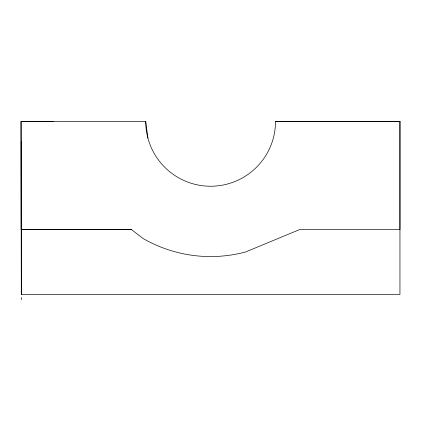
<?xml version="1.0" encoding="UTF-8"?>
<svg xmlns="http://www.w3.org/2000/svg" width="421" height="421" viewBox="0 0 421 421"><rect width="100%" height="100%" fill="white"/><g stroke="black" fill="none" stroke-linecap="round" stroke-linejoin="round"><path stroke-width="0.63" d="M21.261 141.656L21.208 229.513L21.05 121.443L21.303 294.432L399.95 294.432L399.95 121.327M21.297 299.673L21.297 297.51M21.297 294.426L21.297 229.519M21.266 229.645L131.378 229.519L143.003 238.444A135.236 135.236 0 0 0 245.622 251.953L299.799 229.513L399.95 229.513L399.95 121.332L275.534 121.327A64.913 64.913 0 0 1 210.621 186.24A64.913 64.913 0 0 1 145.708 121.327L147.924 138.125M21.05 121.443L145.782 121.332M53.762 121.332L21.271 121.327M275.534 121.332L399.95 121.332M21.266 229.582L131.378 229.519"/></g></svg>
